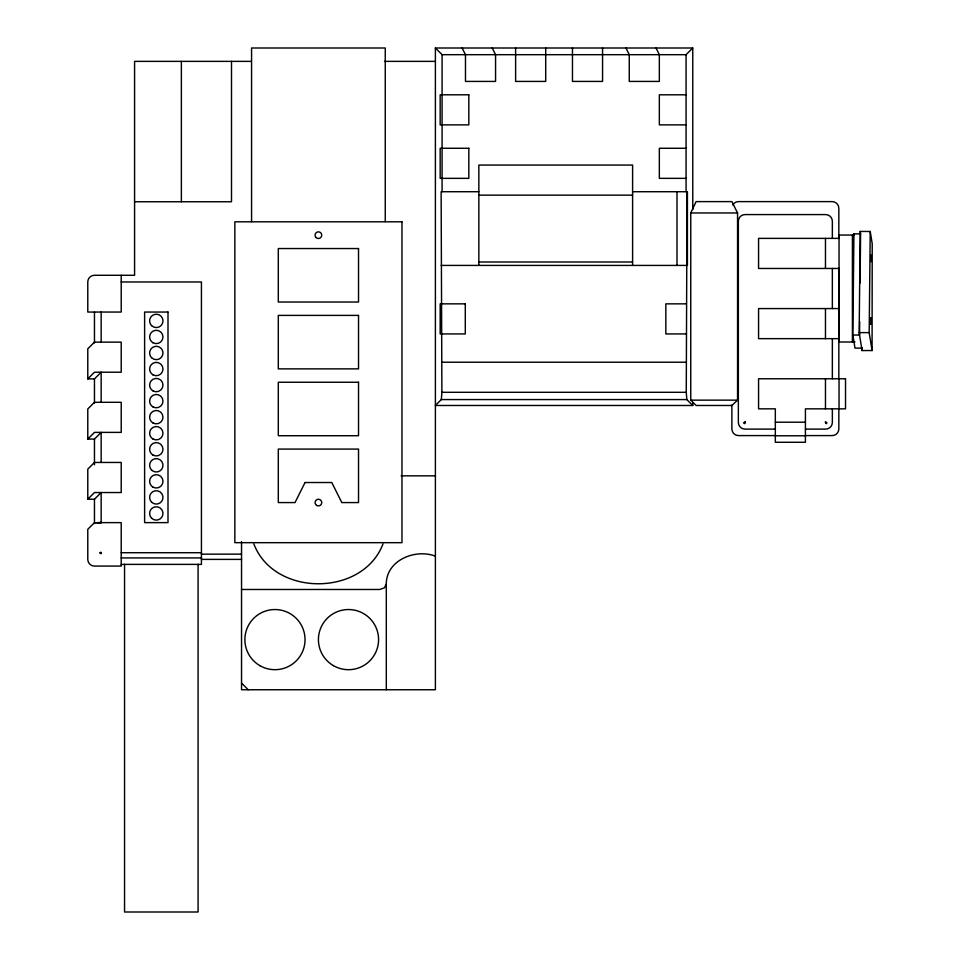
<?xml version="1.0" encoding="UTF-8"?>
<svg xmlns="http://www.w3.org/2000/svg" width="960" height="960" viewBox="0 0 960 960"><rect width="100%" height="100%" fill="white"/><g stroke="black" fill="none" stroke-linecap="round" stroke-linejoin="round"><path stroke-width="1.44" d="M692.76 402.492L692.76 405.48L435.396 405.48L441.324 399.564L441.888 392.304L441.132 191.724L478.848 191.724M692.76 405.48L686.844 399.564L686.268 392.304L687.036 191.724M862.056 350.544L859.164 332.628L860.208 231.456L870.228 231.456L872.22 243.756L872.076 350.544L862.056 350.544L862.056 347.58M861.672 348.132L854.988 348.132L852.864 335.04L853.908 233.868L860.592 233.868L860.088 282.96M859.692 321.648L859.548 335.04L852.864 335.04M872.076 350.544L869.184 332.628L870.228 231.456M386.304 584.064L384.348 587.892L379.62 589.476L241.536 589.476M101.364 552.708L100.956 553.692M690.756 212.964L696.108 201.612L731.88 201.612L737.556 212.964L737.556 400.14L731.88 405.48L696.108 405.48L690.756 400.14L690.756 212.964L737.556 212.964M382.98 543.948C362.736 597.036 274.092 597.036 253.848 543.948M101.292 552.696C101.424 554.412 99.744 551.472 101.172 552.564C98.484 553.752 102.792 551.724 100.608 553.524M87.78 378.9L94.464 372.216L121.212 372.216L121.212 342.132L94.464 342.132L87.78 348.816L87.78 378.9L94.464 378.9L101.16 372.216L101.16 402.3M87.78 439.068L94.464 432.384L121.212 432.384L121.212 402.3L94.464 402.3L87.78 408.984L87.78 439.068L94.464 439.068L101.16 432.384L101.16 462.456M87.78 499.224L94.464 492.54L121.212 492.54L121.212 462.456L94.464 462.456L87.78 469.152L87.78 499.224L94.464 499.224L101.16 492.54L101.16 522.624L98.4 522.708M692.76 48L435.396 48L442.08 54.684L686.076 54.684L692.76 48L692.76 209.544M100.344 553.248L101.244 552.66L100.164 552.912M100.128 552.732L101.16 552.504M99.084 522.636L94.272 522.828L87.78 529.308L87.78 559.392A6.684 6.684 0 0 0 94.476 566.076L121.212 566.076L121.212 522.624L100.104 522.624M95.664 522.708L101.16 522.624L98.1 522.648M251.316 61.368L134.58 61.368L134.58 275.28L94.476 275.28A6.684 6.684 0 0 0 87.78 281.976L87.78 312.048L121.212 312.048L121.212 275.28M384.516 61.368L435.396 61.368M686.076 94.8L659.34 94.8L659.34 124.872L686.076 124.872M686.076 148.272L659.34 148.272L659.34 178.356L686.076 178.356M632.604 191.724L687.42 191.724L687.42 265.428L441.132 265.416M478.848 195.144L632.604 195.144M134.58 201.756L231.504 201.756L231.504 61.368M839.04 238.38L758.568 238.38L758.568 268.464L839.04 268.464M478.848 261.996L632.604 261.996M121.212 281.976L201.432 281.976L201.432 564.384L121.212 564.384M686.268 303.852L665.832 303.852L665.832 333.936L686.268 333.936M859.164 332.628L869.184 332.628M854.988 342L839.04 342L839.04 235.044L854.16 235.044L853.908 233.868M441.888 362.22L686.268 362.22M441.888 392.304L686.268 392.304M441.324 399.564L686.844 399.564M690.756 400.14L737.556 400.14M775.332 422.208L805.416 422.208M775.332 429.108L745.056 429.108A6.684 6.684 0 0 1 738.36 422.412L738.36 221.28A6.696 6.696 0 0 1 745.056 214.572L825.672 214.584A6.696 6.696 0 0 1 832.356 221.28L832.356 238.38M805.416 429.108L825.672 429.108A6.684 6.684 0 0 0 832.356 422.412L832.356 408.84M775.332 435.588L738.564 435.588A6.684 6.684 0 0 1 731.88 428.892L731.88 405.048M805.416 435.588L832.152 435.588A6.684 6.684 0 0 0 838.836 428.892L838.836 408.84M775.332 435.78L805.416 435.78M401.124 475.836L435.396 475.836M121.212 552.708L201.432 552.708M201.432 554.172L241.536 554.124M121.212 557.928L201.432 557.928M201.432 559.392L241.536 559.392M435.396 556.152C415.884 548.616 387.408 559.62 386.304 582.696L386.304 689.748M241.536 683.064L248.22 689.748M492.216 48L495.564 54.684L495.564 81.42L465.48 81.42L465.48 54.684L462.132 48M656.04 48L659.34 54.684L659.34 81.42L629.256 81.42L629.256 54.684L625.956 48M860.208 231.456L860.592 233.868M852.408 235.044L852.408 342M839.04 378.768L839.04 408.84M838.836 238.38L838.836 208.308A6.696 6.696 0 0 0 832.152 201.612L738.564 201.612A6.696 6.696 0 0 0 732.78 204.96M838.836 268.464L838.836 308.568M838.836 338.652L838.836 378.768M832.356 268.464L832.356 308.568M832.356 338.652L832.356 378.768M825.468 238.38L825.468 268.464M825.468 308.568L825.468 338.652M825.468 378.768L825.468 408.84M686.076 54.684L686.076 191.724M677.004 191.724L677.004 265.428M632.604 265.416L632.604 165.06L478.848 165.06L478.848 265.296M602.556 48L602.556 81.42L572.472 81.42L572.472 48M545.7 48L545.7 81.42L515.616 81.42L515.616 48M442.08 54.684L442.08 191.724M435.396 48L435.396 689.748L241.536 689.748L241.536 541.62M385.26 221.616L385.26 48L251.568 48L251.568 221.616M198.084 564.384L198.084 912L124.548 912L124.548 564.384M181.368 61.368L181.368 201.756M101.16 312.048L101.16 342.132M94.464 312.048L94.464 342.936M94.464 378.9L94.464 403.248M94.464 439.068L94.464 464.844M94.464 499.224L94.464 523.584M839.04 308.568L839.04 338.652L758.568 338.652L758.568 308.568L839.04 308.568M870.648 320.208C870.792 333.312 870.96 310.176 870.648 320.208M871.008 257.748L871.104 261.696L871.092 255.036L871.008 257.748M825.468 422.004L826.26 423.696L825.444 422.112L826.956 423.012L825.468 422.004M305.04 482.52L295.02 502.572L278.304 502.572L278.304 449.088L358.524 449.088L358.524 502.572L341.808 502.572L331.788 482.52L305.04 482.52M745.284 422.112L744.456 423.696L745.26 422.004L743.772 423.012L745.284 422.112M468.828 94.8L440.172 94.8L440.172 124.872L468.828 124.872L468.828 94.8M468.828 148.272L440.172 148.272L440.172 178.356L468.828 178.356L468.828 148.272M401.976 221.808L234.852 221.808L234.852 542.676L401.976 542.676L401.976 221.808M358.524 248.544L278.304 248.544L278.304 302.028L358.524 302.028L358.524 248.544M465.288 303.852L440.172 303.852L440.172 333.936L465.288 333.936L465.288 303.852M168 312.048L144.612 312.048L144.612 522.624L168 522.624L168 312.048M358.524 315.396L278.304 315.396L278.304 368.868L358.524 368.868L358.524 315.396M845.52 378.768L758.568 378.768L758.568 408.84L775.332 408.84L775.332 442.272L805.416 442.272L805.416 408.84L845.52 408.84L845.52 378.768M358.524 382.248L278.304 382.248L278.304 435.72L358.524 435.72L358.524 382.248M316.044 237.54A3.348 3.348 0 0 0 321.636 236.04A3.348 3.348 0 0 0 317.544 231.948A3.348 3.348 0 0 0 316.044 237.54M316.74 505.464A3.348 3.348 0 0 0 321.756 502.572A3.348 3.348 0 0 0 316.74 499.68A3.348 3.348 0 0 0 316.74 505.464M259.92 665.664A30.084 30.084 0 0 0 305.04 639.612A30.084 30.084 0 0 0 259.92 613.56A30.084 30.084 0 0 0 259.92 665.664M333.456 665.664A30.084 30.084 0 0 0 378.576 639.612A30.084 30.084 0 0 0 333.456 613.56A30.084 30.084 0 0 0 333.456 665.664M152.964 439.008A6.684 6.684 0 0 0 162.984 433.212A6.684 6.684 0 0 0 152.964 427.428A6.684 6.684 0 0 0 152.964 439.008M152.964 422.964A6.684 6.684 0 0 0 162.984 417.168A6.684 6.684 0 0 0 152.964 411.384A6.684 6.684 0 0 0 152.964 422.964M152.964 406.92A6.684 6.684 0 0 0 162.984 401.124A6.684 6.684 0 0 0 152.964 395.34A6.684 6.684 0 0 0 152.964 406.92M152.964 390.876A6.684 6.684 0 0 0 162.984 385.08A6.684 6.684 0 0 0 152.964 379.296A6.684 6.684 0 0 0 152.964 390.876M152.964 455.052A6.684 6.684 0 0 0 162.984 449.256A6.684 6.684 0 0 0 152.964 443.472A6.684 6.684 0 0 0 152.964 455.052M151.572 518.16A6.684 6.684 0 0 0 162.756 515.16A6.684 6.684 0 0 0 154.572 506.976A6.684 6.684 0 0 0 151.572 518.16M151.572 502.116A6.684 6.684 0 0 0 162.756 499.116A6.684 6.684 0 0 0 154.572 490.932A6.684 6.684 0 0 0 151.572 502.116M152.964 487.14A6.684 6.684 0 0 0 162.984 481.344A6.684 6.684 0 0 0 152.964 475.56A6.684 6.684 0 0 0 152.964 487.14M151.572 470.028A6.684 6.684 0 0 0 162.756 467.028A6.684 6.684 0 0 0 154.572 458.844A6.684 6.684 0 0 0 151.572 470.028M152.964 374.832A6.684 6.684 0 0 0 162.984 369.036A6.684 6.684 0 0 0 152.964 363.252A6.684 6.684 0 0 0 152.964 374.832M151.572 357.72A6.684 6.684 0 0 0 162.756 354.732A6.684 6.684 0 0 0 154.572 346.536A6.684 6.684 0 0 0 151.572 357.72M152.964 342.744A6.684 6.684 0 0 0 162.984 336.948A6.684 6.684 0 0 0 152.964 331.164A6.684 6.684 0 0 0 152.964 342.744M151.572 325.632A6.684 6.684 0 0 0 162.756 322.644A6.684 6.684 0 0 0 154.572 314.448A6.684 6.684 0 0 0 151.572 325.632"/></g></svg>
